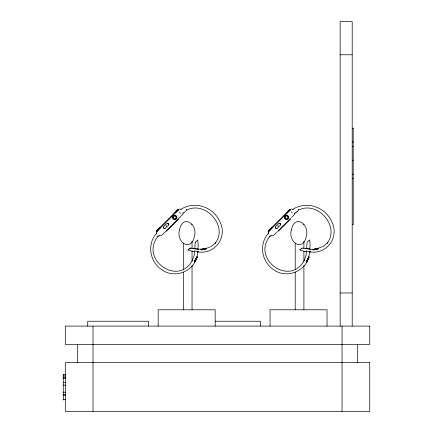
<?xml version="1.0" encoding="UTF-8"?>
<svg xmlns="http://www.w3.org/2000/svg" width="433" height="433" viewBox="0 0 433 433"><rect width="100%" height="100%" fill="white"/><g stroke="black" fill="none" stroke-linecap="round" stroke-linejoin="round"><path stroke-width="0.65" d="M194.563 251.01L194.282 255.042L192.349 260.417M194.72 248.742L195.234 242.215M306.429 251.01L306.147 255.042L304.22 260.417M306.591 248.742L307.1 242.215L309.649 239.974L310.098 245.138L309.714 249.099M194.682 261.868L197.075 257.023L197.654 251.08M197.843 249.099L198.227 245.138L197.767 239.99L195.218 242.231M306.553 261.868L308.945 257.023L309.519 251.08M183.197 212.771L182.277 214.817L162.202 234.886L160.345 235.801L158.695 235.595M295.062 212.771L294.397 214.503L291.517 217.447M174.071 219.596L174.218 219.044M175.105 215.742L175.251 215.19M285.942 219.596L286.089 219.044M286.971 215.742L287.122 215.19M196.593 257.5L194.531 261.759L197.026 256.991L194.644 261.841L197.075 257.023C192.912 272.141 173.947 279.031 161.347 269.391C149.569 261.435 146.906 243.801 156.622 233.192M307.874 258.718L306.402 261.759L308.897 256.991L306.515 261.841L308.945 257.023C304.783 272.141 285.818 279.031 273.218 269.391C261.44 261.435 258.777 243.801 268.492 233.192M194.444 261.889L196.891 256.888M308.756 256.888L306.429 261.97L308.945 257.023M197.075 257.023L194.558 261.97L197.026 256.991L194.731 261.348M195.938 258.669L196.571 257.483M173.519 219.369L173.806 218.871M175.517 215.915L175.803 215.417M285.39 219.369L285.677 218.871M287.382 215.915L287.669 215.417M192.436 260.282C178.282 287.052 139.605 259.318 157.818 236.57L159.274 235.844M304.307 260.282C290.153 287.052 251.476 259.318 269.683 236.57L271.139 235.844M167.755 223.293C166.212 223.877 161.493 227.412 164.48 228.646M279.626 223.293C278.083 223.877 273.358 227.412 276.346 228.646M186.26 210.308L186.574 209.989L186.287 209.328M194.709 251.53L192.1 251.227L187.976 249.987L188.94 249.143M190.092 248.39L190.482 247.995C199.072 250.22 209.117 249.689 215.596 242.891L215.288 243.211C228.586 226.145 205.085 200.17 186.482 210.227M306.58 251.53L303.971 251.227L299.847 249.987L300.811 249.143M301.958 248.39L302.348 247.995L312.853 249.468L318.076 248.32L312.886 249.5M157.39 229.961A3.475 3.448 45 0 0 156.432 231.964A3.469 3.464 0 0 1 157.368 229.988L177.357 210.016M156.34 232.039L179.403 208.977M173.048 219.006L173.454 218.6M175.868 216.186L176.274 215.78M164.48 228.646A1.028 1.007 -45 0 0 165.211 228.343L168.486 225.063A1.028 1.007 -45 0 0 168.789 224.332L168.091 223.358M166.591 231.152L178.569 219.174M289.471 209.794L269.245 229.993A3.475 3.448 45 0 0 268.298 231.964M268.211 232.039L291.268 208.977M284.919 219.006L285.325 218.6M287.739 216.186L288.145 215.78M276.346 228.646A1.028 1.007 -45 0 0 277.082 228.343L280.357 225.063A1.028 1.007 -45 0 0 280.66 224.332L279.962 223.358M276.676 232.288C275.188 233.815 273.158 236.71 270.565 235.595M277.466 231.498L290.889 218.075M278.462 231.152L290.44 219.174M289.266 209.978L289.201 210.043A3.264 2.831 45 0 0 288.887 210.351A3.41 2.95 45 0 1 290.337 209.61A3.697 3.204 45 0 0 289.839 209.74M185.876 211.142L183.062 213.355M296.822 211.997L297.747 211.142M297.428 211.466L294.516 213.631M177.416 209.978L177.162 210.211A3.291 3.042 45 0 1 177.849 209.691M289.282 209.978L289.028 210.211A3.291 3.042 45 0 1 289.715 209.691M188.934 249.148L189.47 248.737M300.8 249.148L301.617 248.537M189.47 248.742L189.746 248.537M189.741 248.537L190.206 248.19M301.612 248.537L302.077 248.19M188.452 249.641L187.965 249.998M300.323 249.641L299.95 249.917M190.195 248.201L190.482 247.995M180.81 209.442C193.86 200.706 212.511 206.46 219.315 220.527C228.44 236.564 215.261 255.08 197.313 251.838M292.681 209.442C305.73 200.706 324.377 206.46 331.185 220.527C340.316 236.602 327.126 255.032 309.184 251.838M172.686 218.535L173.184 218.248M176.139 216.538L176.637 216.251M284.557 218.535L285.049 218.248M288.01 216.538L288.502 216.251M317.898 248.347L323.391 246.274L327.467 242.891L327.153 243.211C340.457 226.145 316.956 200.17 298.353 210.227M317.6 248.715L315.662 249.116M172.458 217.983L173.011 217.837M176.312 216.949L176.864 216.803M284.329 217.983L284.882 217.837M288.183 216.949L288.73 216.803M315.386 249.17L317.73 248.612L315.397 249.229M203.791 249.116L205.718 248.666M201.35 250.047L206.53 248.878M313.221 250.047L318.401 248.878M178.818 209.561L178.64 209.577A3.697 3.204 45 0 0 177.968 209.74M340.138 54.78L352.197 54.78M352.197 128.249L353.209 128.249M352.197 141.997L353.209 141.997M352.197 146.635L353.209 146.635M352.197 160.237L353.209 160.237M352.197 174.228L353.209 174.228M352.197 178.623L353.209 178.623M172.383 217.393L172.951 217.393M176.372 217.393L176.94 217.393M284.254 217.393L284.822 217.393M288.237 217.393L288.811 217.393M191.429 224.294L192.041 224.294M303.3 224.294L303.912 224.294M352.197 224.337L353.209 224.337M340.138 292.973L352.197 292.973M215.163 321.232L260.493 321.232L260.493 326.103M63.25 374.54L65.762 374.523M63.25 376.006L65.762 375.996M63.25 377.895L65.459 377.895M63.25 378.079L65.459 378.079M63.25 382.631L65.459 382.631M63.25 385.132L65.459 385.132M63.25 392.206L65.459 392.206M63.25 394.544L65.459 394.544M63.25 395.205L65.459 395.205M63.25 399.545L65.459 399.545M309.335 251.833C314.439 251.898 302.629 250.474 306.77 251.53M197.464 251.833C202.265 251.99 192.106 250.442 194.379 251.454M310.515 249.208L305.828 248.52L305.287 248.769M198.644 249.208L193.957 248.52L193.416 248.769M284.329 216.803L284.882 216.949M288.183 217.837L288.73 217.983M172.458 216.803L173.011 216.949M176.312 217.837L176.864 217.983M292.232 209.069L293.168 209.442M180.366 209.069L181.297 209.442M286.662 212.581L287.209 213.041M174.791 212.581L175.343 213.041M284.557 216.251L285.049 216.538M288.01 218.248L288.502 218.535M172.686 216.251L173.184 216.538M176.139 218.248L176.637 218.535M269.256 235.969L269.819 236.364M157.385 235.969L157.948 236.364M277.64 225.674L278.419 226.351M165.774 225.674L166.548 226.351M298.099 210.276L298.44 209.989L298.153 209.328M284.919 215.78L285.325 216.186M287.739 218.6L288.145 219.006M173.048 215.78L173.454 216.186M175.868 218.6L176.274 219.006M272.27 227.98L271.827 227.466M160.399 227.98L159.961 227.466M291.144 211.705L292.151 213.036M179.603 212.116L180.583 213.474M285.39 215.417L285.677 215.915M287.382 218.871L287.669 219.369M173.519 215.417L173.806 215.915M175.517 218.871L175.803 219.369M268.671 233.934L268.216 232.521M156.8 233.934L156.345 232.521M285.942 215.19L286.089 215.742M286.971 219.044L287.122 219.596M174.071 215.19L174.218 215.742M175.105 219.044L175.251 219.596M357.571 344.37L357.571 362.637M353.209 128.071L353.209 224.413M352.197 326.103L352.197 21.65L340.138 21.65L340.138 326.103M342.038 326.103L342.038 411.35M327.039 326.103L327.039 309.784L270.046 309.784L270.046 326.103M303.912 241.121L303.912 248.526M303.912 251.221L303.912 261.315M303.912 265.359L303.912 309.784M295.209 243.14L295.209 269.396M295.209 272.086L295.209 309.784M286.532 215.114L286.532 215.683M286.532 219.103L286.532 219.672M215.169 326.103L215.169 309.784L158.175 309.784L158.175 326.103M192.041 241.121L192.041 248.526M192.041 251.221L192.041 261.315M192.041 265.359L192.041 309.784M183.338 243.14L183.338 269.396M183.338 272.086L183.338 309.784M174.661 215.114L174.661 215.683M174.661 219.103L174.661 219.672M148.627 326.103L148.627 321.232L87.737 321.232L87.737 326.103M93.008 326.103L93.008 411.35M77.475 344.37L77.475 362.637M63.25 374.204L63.25 400.038M288.697 210.525A3.475 2.76 45 0 1 290.402 209.859M288.481 210.741A3.475 2.457 45 0 1 290.056 210.2M287.366 211.856A3.475 0.898 45 0 1 288.27 211.986M287.674 211.548A3.475 1.331 45 0 1 288.768 211.493M287.047 212.175A3.475 0.455 45 0 1 287.761 212.5M288.237 210.985A3.475 2.116 45 0 1 289.666 210.595M287.967 211.255A3.475 1.737 45 0 1 289.233 211.028M268.801 231.46A3.475 3.009 45 0 1 269.575 229.647M269.088 231.173A3.475 2.76 45 0 1 269.754 229.468M268.4 231.861A3.475 3.356 45 0 1 269.326 229.896M268.568 231.693A3.475 3.21 45 0 1 269.429 229.793M269.434 230.827A3.475 2.457 45 0 1 269.97 229.252M269.824 230.437A3.475 2.116 45 0 1 270.214 229.008M270.257 230.004A3.475 1.737 45 0 1 270.484 228.738M271.729 228.532A3.475 0.455 45 0 1 271.404 227.818M271.22 229.041A3.475 0.898 45 0 1 271.085 228.137M270.722 229.533A3.475 1.331 45 0 1 270.777 228.445M268.265 231.996A3.469 3.464 0 0 1 269.234 229.988M177.384 210.043A3.264 2.831 45 0 0 177.016 210.351A3.41 2.95 45 0 1 178.466 209.61M176.61 210.741A3.475 2.457 45 0 1 178.19 210.2M176.826 210.525A3.475 2.76 45 0 1 178.531 209.859M175.176 212.175A3.475 0.455 45 0 1 175.89 212.5M175.495 211.856A3.475 0.898 45 0 1 176.404 211.986M175.803 211.548A3.475 1.331 45 0 1 176.897 211.493M176.366 210.985A3.475 2.116 45 0 1 177.795 210.595M176.096 211.255A3.475 1.737 45 0 1 177.362 211.028M156.93 231.46A3.475 3.009 45 0 1 157.704 229.647M157.217 231.173A3.475 2.76 45 0 1 157.888 229.468M156.529 231.861A3.475 3.356 45 0 1 157.455 229.896M156.697 231.693A3.475 3.21 45 0 1 157.563 229.793M157.563 230.827A3.475 2.457 45 0 1 158.099 229.252M157.953 230.437A3.475 2.116 45 0 1 158.343 229.008M158.386 230.004A3.475 1.737 45 0 1 158.613 228.738M159.858 228.532A3.475 0.455 45 0 1 159.533 227.818M159.349 229.041A3.475 0.898 45 0 1 159.214 228.137M158.857 229.533A3.475 1.331 45 0 1 158.906 228.445M277.082 228.343A1.039 1.039 0 0 1 275.615 228.343A1.039 1.039 0 0 1 275.615 226.876M278.89 223.596A1.039 1.039 0 0 1 280.357 223.596A1.039 1.039 0 0 1 280.357 225.063M165.211 228.343A1.039 1.039 0 0 1 163.744 228.343A1.039 1.039 0 0 1 163.744 226.876M167.019 223.596A1.039 1.039 0 0 1 168.486 223.596A1.039 1.039 0 0 1 168.486 225.063M179.435 230.064C176.058 242.393 191.278 252.504 194.504 236.164C197.881 223.834 182.661 213.729 179.435 230.064M291.306 230.064C287.929 242.393 303.149 252.504 306.369 236.164C309.747 223.834 294.532 213.729 291.306 230.064M173.168 216.993C175.273 223.715 178.353 212.224 173.168 216.993M285.038 216.993C287.144 223.715 290.224 212.224 285.038 216.993M206.205 248.32L201.015 249.5L206.205 248.32M206.281 248.439L201.096 249.608L206.281 248.439M206.389 248.629L201.21 249.798L206.389 248.629M318.152 248.439L312.962 249.608L318.152 248.439M318.26 248.629L313.075 249.798L318.26 248.629M369.75 326.103L65.296 326.103L65.296 344.37L369.75 344.37L369.75 326.103M369.75 362.637L65.296 362.637L65.296 411.35L369.75 411.35L369.75 362.637"/></g></svg>
